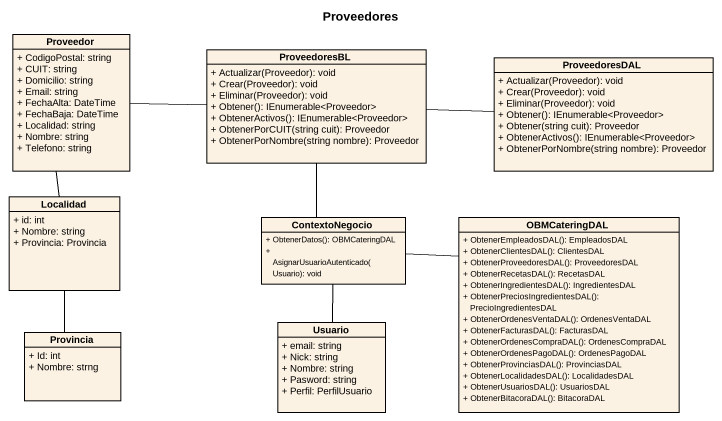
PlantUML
@startuml
title Proveedores
hide circle
hide empty members
skinparam classAttributeIconSize 0
class Proveedor {
  + CodigoPostal: string
  + CUIT: string
  + Domicilio: string
  + Email: string
  + FechaAlta: DateTime
  + FechaBaja: DateTime
  + Localidad: string
  + Nombre: string
  + Telefono: string
}
class ProveedoresBL {
  + Actualizar(Proveedor): void
  + Crear(Proveedor): void
  + Eliminar(Proveedor): void
  + Obtener(): IEnumerable<Proveedor>
  + ObtenerActivos(): IEnumerable<Proveedor>
  + ObtenerPorCUIT(string cuit): Proveedor
  + ObtenerPorNombre(string nombre): Proveedor
}
class ProveedoresDAL {
  + Actualizar(Proveedor): void
  + Crear(Proveedor): void
  + Eliminar(Proveedor): void
  + Obtener(): IEnumerable<Proveedor>
  + Obtener(string cuit): Proveedor
  + ObtenerActivos(): IEnumerable<Proveedor>
  + ObtenerPorNombre(string nombre): Proveedor
}
class Localidad {
  + id: int
  + Nombre: string
  + Provincia: Provincia
}
class ContextoNegocio {
  + ObtenerDatos(): OBMCateringDAL
  + AsignarUsuarioAutenticado(Usuario): void
}
class OBMCateringDAL {
  + ObtenerEmpleadosDAL(): EmpleadosDAL
  + ObtenerClientesDAL(): ClientesDAL
  + ObtenerProveedoresDAL(): ProveedoresDAL
  + ObtenerRecetasDAL(): RecetasDAL
  + ObtenerIngredientesDAL(): IngredientesDAL
  + ObtenerPreciosIngredientesDAL(): PrecioIngredientesDAL
  + ObtenerOrdenesVentaDAL(): OrdenesVentaDAL
  + ObtenerFacturasDAL(): FacturasDAL
  + ObtenerOrdenesCompraDAL(): OrdenesCompraDAL
  + ObtenerOrdenesPagoDAL(): OrdenesPagoDAL
  + ObtenerProvinciasDAL(): ProvinciasDAL
  + ObtenerLocalidadesDAL(): LocalidadesDAL
  + ObtenerUsuariosDAL(): UsuariosDAL
  + ObtenerBitacoraDAL(): BitacoraDAL
}
class Provincia {
  + Id: int
  + Nombre: strng
}
class Usuario {
  + email: string
  + Nick: string
  + Nombre: string
  + Pasword: string
  + Perfil: PerfilUsuario
}
Proveedor -right- ProveedoresBL
Proveedor -- Localidad
ProveedoresBL -right- ProveedoresDAL
ProveedoresBL -- ContextoNegocio
Localidad -- Provincia
ContextoNegocio -right- OBMCateringDAL
ContextoNegocio -- Usuario
@enduml
